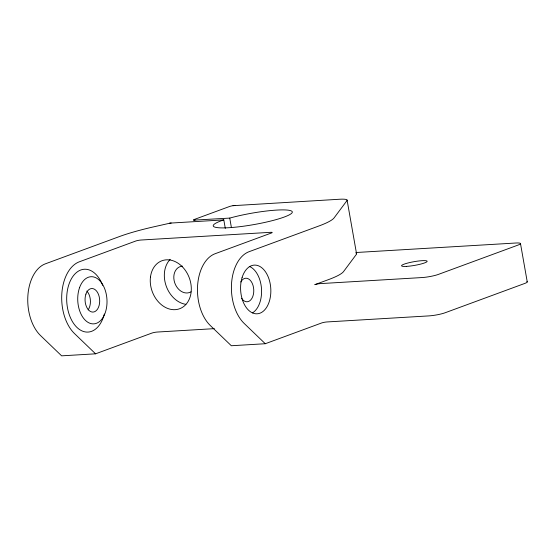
<?xml version="1.0" encoding="UTF-8"?>
<svg xmlns="http://www.w3.org/2000/svg" width="555" height="555" viewBox="0 0 555 555"><rect width="100%" height="100%" fill="white"/><g stroke="black" fill="none" stroke-linecap="round" stroke-linejoin="round"><path stroke-width="0.83" d="M526.896 281.572A11.801 1.707 -10 0 1 524.884 283.39L445.131 312.756A11.801 1.707 -10 0 1 428.835 315.899L327.006 321.949A3.934 0.569 -10 0 0 321.574 322.996L265.276 343.725L244.221 323.482A39.343 24.344 86.6 0 1 231.539 283.556A39.343 24.344 86.6 0 1 249.049 251.706L318.965 225.961A78.692 11.357 -10 0 0 334.152 217.817L346.958 200.619A19.675 2.837 -10 0 0 339.459 199.252L233.038 205.683A3.934 0.569 -10 0 0 229.465 206.522L194.278 219.475A3.934 0.569 -10 0 0 193.792 220.134L229.735 218.094A40.133 5.793 -10 0 1 291.777 211.198A40.133 5.793 -10 0 1 241.425 226.489A40.133 5.793 -10 0 1 223.804 219.891L170.329 223.096L151.217 227.404A78.692 11.357 -10 0 0 119.492 236.534L45.392 263.819A39.343 24.344 86.6 0 0 27.882 295.662A39.343 24.344 86.6 0 0 40.57 335.595L61.619 355.838L95.564 353.819L151.862 333.09A3.934 0.569 -10 0 1 157.294 332.043L214.32 328.65M233.038 205.683L234.897 205.475M169.351 223.228L171.211 223.02M355.845 252.525L515.9 243.007A11.801 1.707 -10 0 1 518.12 245.046L438.367 274.413A11.801 1.707 -10 0 1 422.071 277.555L320.242 283.612A3.934 0.569 -10 0 0 314.817 284.659L328.428 279.644A78.692 11.357 -10 0 0 343.614 271.499L356.421 254.301A19.675 2.837 -10 0 0 356.095 253.357M265.276 343.725L231.331 345.744L210.283 325.501A39.343 24.344 86.6 0 1 197.594 285.575A39.343 24.344 86.6 0 1 215.104 253.725L271.409 232.996A3.934 0.569 -10 0 0 270.667 232.316L141.067 240.024A3.934 0.569 -10 0 0 135.635 241.071L79.337 261.8A39.343 24.344 86.6 0 0 61.827 293.644A39.343 24.344 86.6 0 0 74.509 333.576L95.564 353.819M193.792 220.134L195.02 220.155M520.486 243.548L527.25 281.891M347.09 200.098L356.553 253.774M229.735 218.094L231.386 227.46M223.804 219.891L225.302 228.382M86.823 291.056A11.801 7.305 86.6 0 1 88.141 309.877M240.787 282.002A11.801 7.305 86.6 0 1 251.172 281.44A11.801 7.305 86.6 0 1 251.998 298.222A11.801 7.305 86.6 0 1 241.591 298.333M249.257 266.358A24.392 15.096 86.6 0 1 261.495 288.739A24.392 15.096 86.6 0 1 252.463 312.902M185.89 304.341A25.572 19.751 69.8 0 1 166.125 285.846A25.572 19.751 69.8 0 1 170.205 259.351M104.333 314.033A31.475 19.474 86.6 0 1 75.369 325.75A31.475 19.474 86.6 0 1 72.532 276.945A31.475 19.474 86.6 0 1 102.668 285.36M191.003 291.819A13.771 10.635 69.8 0 1 174.686 282.689A13.771 10.635 69.8 0 1 182.491 266.143M85.914 294.129A11.801 7.305 86.6 0 0 92.602 312.083A11.801 7.305 86.6 0 0 98.589 294.677A11.801 7.305 86.6 0 0 85.914 294.129M79.545 287.691A23.608 14.603 86.6 0 0 92.643 323.863A23.608 14.603 86.6 0 0 104.916 289.335A23.608 14.603 86.6 0 0 79.545 287.691M242.119 277.458A24.392 15.096 86.6 0 0 256.743 313.818A24.392 15.096 86.6 0 0 268.273 277.07A24.392 15.096 86.6 0 0 242.119 277.458M150.454 277.125A25.572 19.751 69.8 0 0 178.419 309.135A25.572 19.751 69.8 0 0 183.469 267.982A25.572 19.751 69.8 0 0 150.454 277.125M406.628 266.379A12.987 1.873 -10 0 0 427.059 261.578A12.987 1.873 -10 0 0 409.423 262.626A12.987 1.873 -10 0 0 406.628 266.379"/></g></svg>
